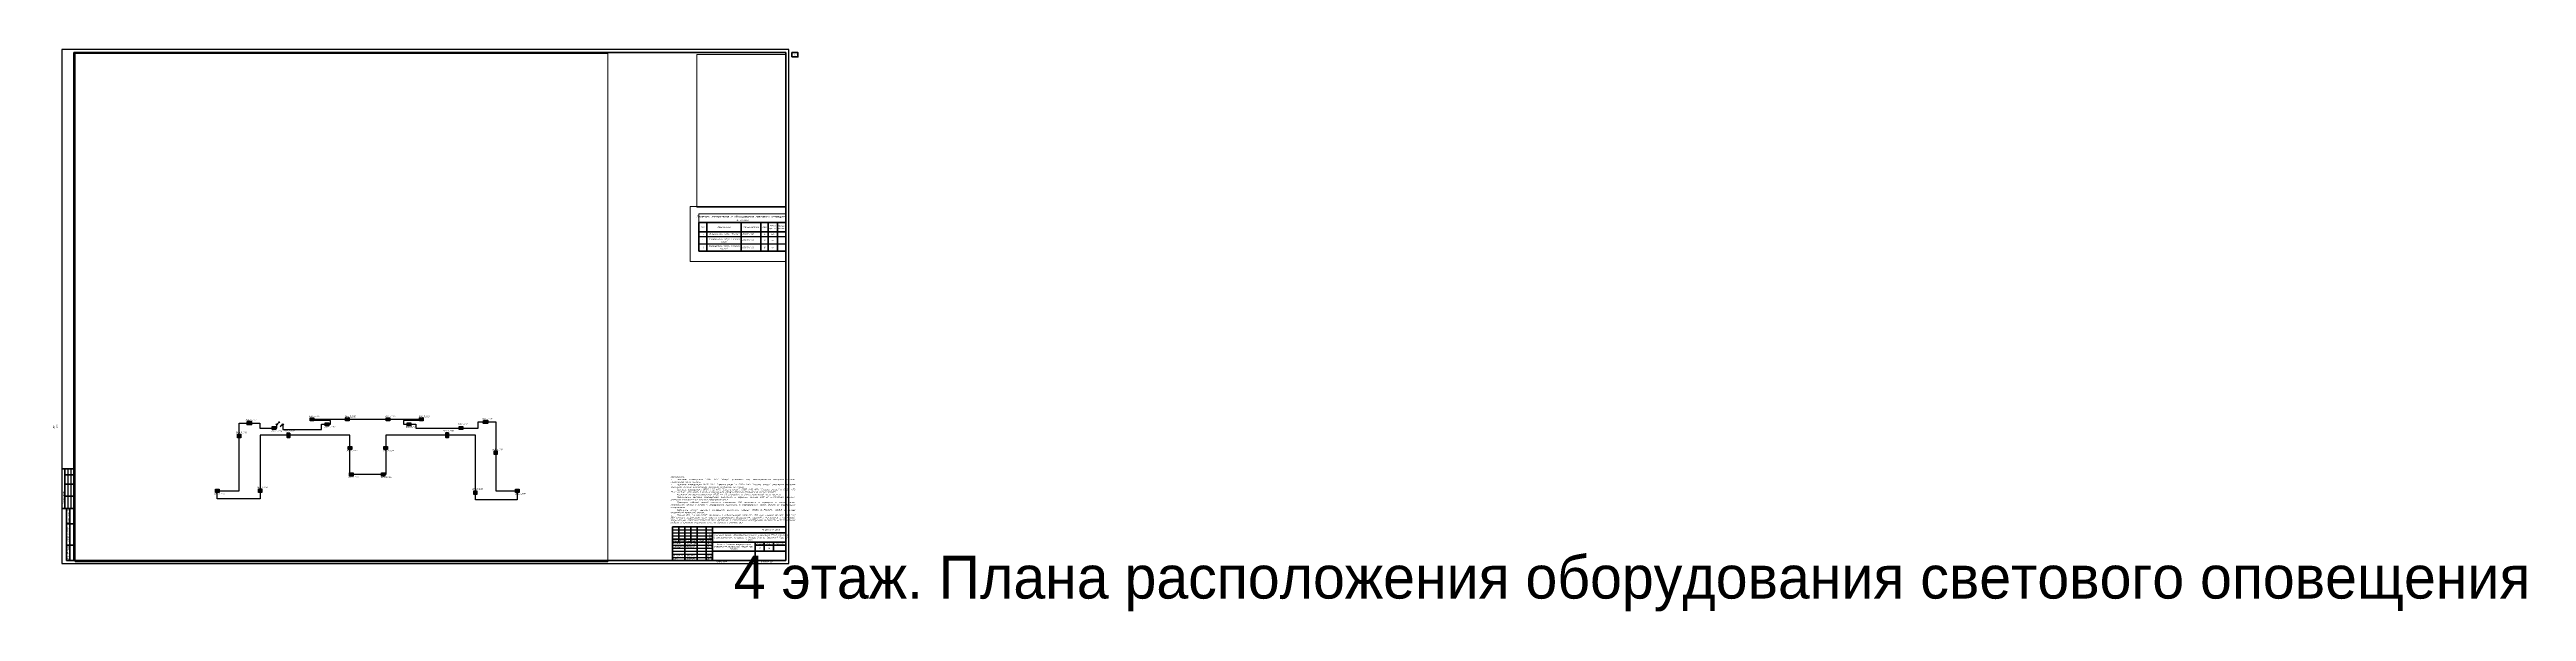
# Paper-space layout '18 Оборудование в запотолочном пространстве на 4 этаже' of a CAD drawing. Extents: x -20 to 4031, y -79 to 841.
# The model-space entities are those that its viewports show. They can reach past a viewport. Long polylines and large blocks are cut down to what shows.
import ezdxf
from ezdxf.enums import TextEntityAlignment as Align

# ---------------------------------------------------------------- set-up
doc = ezdxf.new("R2018")
doc.units = 0
doc.header["$LTSCALE"] = 100
doc.linetypes.add('ACAD_ISO02W100', pattern=[15, 12, -3])
doc.layers.get('Defpoints').update_dxf_attribs({"color": 42})
for name, color, linetype, lineweight in [('00-Штамп', 7, 'Continuous', 0), ('cc_ПС', 6, 'пс  -V-V-V-V-V-V-V-', 30), ('Радио', 5, 'Continuous', 30), ('Текст', 7, 'Continuous', 15)]:
    doc.layers.add(name, color=color, linetype=linetype, lineweight=lineweight)
doc.layers.add('_СОУЭ Оповещение_световое', color=1, linetype='Continuous')
doc.layers.add('ODG - Проводка', color=3, linetype='Continuous')
doc.styles.add('ISOCPEUR', font='isocpeui.ttf', dxfattribs={"height": 250})
doc.styles.add('OlympDesign', font='isocpeui.ttf', dxfattribs={"height": 250})
doc.styles.get("Standard").update_dxf_attribs({"font": 'arial.ttf'})
doc.linetypes.add('пс  -V-V-V-V-V-V-V-', pattern='A,20,-0.2,["V",Standard,S=3,R=0,X=1,Y=-1.5],-5', length=25.2)

# ---------------------------------------------------------------- blocks, each defined once
blk = doc.blocks.new('*U2289')
at = {"linetype": 'Continuous', "lineweight": 25}
for p, q in [((1189, 841), (0, 841)), ((0, 841), (0, 0)), ((1189, 0), (1189, 841)), ((10, 155), (10, 90)), ((15, 155), (15, 90)), ((999, 55), (1064, 55)), ((999, 50), (1064, 50)), ((999, 45), (1064, 45)), ((0, 0), (1189, 0)), ((999, 30), (1064, 30)), ((999, 25), (1064, 25)), ((999, 20), (1064, 20)), ((999, 15), (1064, 15)), ((999, 10), (1064, 10))]:
    blk.add_line(p, q, dxfattribs=at)
at = {"linetype": 'Continuous', "lineweight": 60}
for p, q in [((1184, 836), (20, 836)), ((20, 836), (20, 5)), ((1184, 5), (1184, 836)), ((20, 155), (0, 155)), ((5, 155), (5, 90)), ((20, 145), (5, 145)), ((20, 130), (5, 130)), ((20, 90), (0, 90)), ((20, 110), (5, 110)), ((8, 90), (8, 5)), ((13, 90), (13, 5)), ((8, 65), (20, 65)), ((999, 60), (1184, 60)), ((999, 5), (999, 60)), ((1009, 60), (1009, 35)), ((1019, 60), (1019, 5)), ((1029, 60), (1029, 35)), ((1039, 60), (1039, 5)), ((1054, 60), (1054, 5)), ((1064, 5), (1064, 60)), ((1064, 50), (1184, 50)), ((1184, 5), (1184, 60)), ((8, 30), (20, 30)), ((8, 5), (20, 5)), ((20, 5), (1184, 5)), ((999, 40), (1064, 40)), ((999, 35), (1184, 35)), ((1064, 20), (1184, 20)), ((1134, 35), (1134, 5)), ((1134, 30), (1184, 30)), ((1149, 35), (1149, 20)), ((1164, 35), (1164, 20))]:
    blk.add_line(p, q, dxfattribs=at)
at = {"linetype": 'Continuous', "lineweight": 40}
blk.add_line((1134, 5), (1134, 35), dxfattribs=at)
at = {"lineweight": 60}
blk.add_lwpolyline([(1194, 829), (1204, 829), (1204, 836), (1194, 836)], close=True, dxfattribs=at)
at = {"linetype": 'Continuous', "rotation": 90, "style": 'ISOCPEUR'}
for s, insert, char_height, width, attachment_point in [('20_Главный_специалист_ВК', (-12.5, 176), 2.5, 19, 4), ('01.26', (-12.5, 215), 2.5, 10, 5), ('21_Главный_специалист_ЭОМ', (-7.5, 176), 2.5, 19, 4), ('01.26', (-7.5, 215), 2.5, 10, 5), ('01.26', (-2.5, 215), 2.5, 10, 5), ('Согласовано', (-17.5, 172.5), 3, 35, 5), ('Гл. спец ВК', (-12.5, 156), 2.5, 19, 4), ('Гл. спец ЭОМ', (-7.5, 156), 2.5, 19, 4), ('17_ГАП', (-12.5, 111), 2.5, 19, 4), ('01.26', (-12.5, 150), 2.5, 10, 5), ('19_Главный_конструктор', (-7.5, 111), 2.5, 19, 4), ('01.26', (-7.5, 150), 2.5, 10, 5), ('18_Главный_специалист_ОВ', (-2.5, 111), 2.5, 19, 4), ('01.26', (-2.5, 150), 2.5, 10, 5), ('ГАП', (-12.5, 91), 2.5, 19, 4), ('Гл. констр. ', (-7.5, 91), 2.5, 19, 4), ('Гл. спец ОВ', (-2.5, 91), 2.5, 19, 4), ('Согласовано', (2.5, 107.5), 2.5, 35, 5), ('Взам. инв. №', (10.5, 77.5), 2.5, 25, 5), ('Подп. и дата', (10.5, 47.5), 2.5, 35, 5), ('Инв. № подл.', (10.5, 17.5), 2.5, 25, 5)]:
    blk.add_mtext(s, dxfattribs=dict(at, insert=insert, char_height=char_height, width=width, attachment_point=attachment_point))
at = {"linetype": 'Continuous', "char_height": 2.5, "style": 'ISOCPEUR'}
for s, insert, width, attachment_point in [('Капитальный ремонт общеобразовательного учреждения (ГБОУ «Школа № 429»), расположенного по адресу: г. Москва, 5-ая ул. Соколиной Горы д.14 1 этап', (1124, 42.5), 118.295, 5), ('16-25//Г-Р–СОУЭ', (1174, 55), 110, 6), ('Разраб.', (1000, 32.5), 19, 4), ('Проверил', (1000, 27.5), 19, 4), ('Н. контр.', (1000, 12.5), 19, 4), ('ГИП', (1000, 7.5), 19, 4), ('Силантьев', (1020, 32.5), 19, 4), ('Мурашов', (1020, 27.5), 19, 4), ('Губарева', (1020, 12.5), 19, 4), ('Мурашов', (1020, 7.5), 19, 4), ('06.26', (1055.3, 32.5), 10, 4), ('06.26', (1055.3, 27.5), 10, 4), ('06.26', (1055.3, 12.5), 10, 4), ('06.26', (1055.3, 7.4), 10, 4), ('Копировал', (1078.5, 2.5), 25, 5), ('Р', (1141.5, 25), 15, 5), ('Формат', (1149.5, 2.5), 16, 5)]:
    blk.add_mtext(s, dxfattribs=dict(at, insert=insert, width=width, attachment_point=attachment_point))
at = {"char_height": 2.5, "attachment_point": 5, "style": 'ISOCPEUR'}
for s, insert, width in [('Изм.', (1004, 37.5), 10), ('Кол.уч', (1014, 37.5), 10), ('Лист', (1024, 37.5), 10), ('№док', (1034, 37.5), 10), ('Подп.', (1046.5, 37.5), 15), ('Дата', (1059, 37.5), 10), ('Стадия', (1141.5, 32.5), 15), ('Лист', (1156.5, 32.5), 15), ('Листов', (1174, 32.5), 20)]:
    blk.add_mtext(s, dxfattribs=dict(at, insert=insert, width=width))
at = {"linetype": 'Continuous', "insert": (1099, 27.5), "char_height": 2.5, "width": 68.295, "attachment_point": 5, "line_spacing_factor": 0.8, "style": 'ISOCPEUR'}
blk.add_mtext('Часть 5. Система оповещения и управления эвакуацией людей при пожаре', dxfattribs=at)
at = {"style": 'ISOCPEUR'}
for tag, p in [('Сквозная_нумерация', (1199, 832.5)), ('Форма3_номер_листа', (1156.5, 25)), ('Форма3_количество_листов', (1174, 25))]:
    blk.add_attdef(tag, text='', height=2.5, dxfattribs=at).set_placement(p, align=Align.MIDDLE_CENTER)
blk.add_attdef('Форма3_дополнительный_шифр', text='', height=2.5, dxfattribs=at).set_placement((1174, 55), align=Align.MIDDLE_LEFT)
at = {"lineweight": 30, "flags": 104}
blk.add_attdef('Форма3_наименование_чертежа', text='', height=2.5, dxfattribs=at).set_placement((1099, 12.5), align=Align.MIDDLE_CENTER)
at = {"style": 'ISOCPEUR', "flags": 8}
blk.add_attdef('Формат', (1157.5, 1.5), '', height=2.5, dxfattribs=at)
blk.add_wipeout([(-20, 220), (-0.5, 220), (-0.5, 90), (-20, 90)])
blk = doc.blocks.new('*U148')
at = {"linetype": 'Continuous', "lineweight": 20, "true_color": 0xffffff}
h = blk.add_hatch(color=7, dxfattribs=at)
h.dxf.hatch_style = 1
h.paths.add_polyline_path([(200, -972), (200, 39), (-994, 39), (-994, -972)])
at = {"color": 1, "linetype": 'Continuous', "lineweight": 30}
blk.add_lwpolyline([(-992, 40), (202, 40), (202, -972), (-992, -972)], close=True, dxfattribs=at)
blk.add_lwpolyline([(124, -448, 0, 244, 0), (-364, -448, 0, 0, 0), (-890, -448, 0, 0, 0)], format="xyseb", dxfattribs=at)
at = {"style": 'OlympDesign'}
blk.add_attdef('НУМЕРАЦИЯ', (-1495, 611), '', height=500, dxfattribs=at)
at = {"color": 6, "lineweight": 20, "style": 'OlympDesign', "flags": 1}
for tag, p in [('ПОМЕЩЕНИЕ', (1645, -43)), ('ИД', (2550, -400))]:
    blk.add_attdef(tag, p, '', height=250, dxfattribs=at)
at = {"color": 2, "linetype": 'Continuous', "lineweight": 30, "style": 'OlympDesign', "width": 0.8, "flags": 1}
blk.add_attdef('ID', (2010, -411), '', height=250, dxfattribs=at)
blk = doc.blocks.new('*U149')
at = {"linetype": 'Continuous', "lineweight": 20, "true_color": 0xffffff}
h = blk.add_hatch(color=7, dxfattribs=at)
h.dxf.hatch_style = 1
h.paths.add_polyline_path([(-15, 709), (-15, -223), (1418, -210), (1418, 722)])
at = {"color": 1, "linetype": 'Continuous', "lineweight": 50}
blk.add_lwpolyline([(-15, 709), (1418, 722), (1418, -210), (-15, -223)], close=True, dxfattribs=at)
at = {"color": 1, "linetype": 'Continuous', "lineweight": 30, "insert": (100, 455), "char_height": 300, "attachment_point": 1, "style": 'OlympDesign'}
blk.add_mtext_dynamic_manual_height_columns('ВЫХОД', width=642.49, gutter_width=25, heights=[0], dxfattribs=at)
at = {"style": 'OlympDesign'}
blk.add_attdef('НУМЕРАЦИЯ', (-547, 1004), '', height=500, rotation=90, dxfattribs=at)
at = {"color": 6, "lineweight": 20, "style": 'OlympDesign', "flags": 1}
for tag, p in [('ПОМЕЩЕНИЕ', (1645, -43)), ('ИД', (2550, -400))]:
    blk.add_attdef(tag, p, '', height=250, dxfattribs=at)
blk = doc.blocks.new('*U150')
at = {"linetype": 'Continuous', "lineweight": 20, "true_color": 0xffffff}
h = blk.add_hatch(color=7, dxfattribs=at)
h.dxf.hatch_style = 1
h.paths.add_polyline_path([(200, -972), (200, 39), (-994, 39), (-994, -972)])
at = {"color": 1, "linetype": 'Continuous', "lineweight": 30}
blk.add_lwpolyline([(-992, 40), (202, 40), (202, -972), (-992, -972)], close=True, dxfattribs=at)
blk.add_lwpolyline([(124, -448, 0, 244, 0), (-364, -448, 0, 0, 0), (-890, -448, 0, 0, 0)], format="xyseb", dxfattribs=at)
at = {"style": 'OlympDesign'}
blk.add_attdef('НУМЕРАЦИЯ', (473, 611), '', height=500, dxfattribs=at)
at = {"color": 6, "lineweight": 20, "style": 'OlympDesign', "flags": 1}
for tag, p in [('ПОМЕЩЕНИЕ', (1645, -43)), ('ИД', (2550, -400))]:
    blk.add_attdef(tag, p, '', height=250, dxfattribs=at)
at = {"color": 2, "linetype": 'Continuous', "lineweight": 30, "style": 'OlympDesign', "width": 0.8, "flags": 1}
blk.add_attdef('ID', (2010, -411), '', height=250, dxfattribs=at)
blk = doc.blocks.new('*U151')
at = {"linetype": 'Continuous', "lineweight": 20, "true_color": 0xffffff}
h = blk.add_hatch(color=7, dxfattribs=at)
h.dxf.hatch_style = 1
h.paths.add_polyline_path([(196, -973), (201, 39), (-994, 43), (-998, -968)])
at = {"color": 1, "linetype": 'Continuous', "lineweight": 30}
blk.add_lwpolyline([(-994, 43), (201, 39), (196, -973), (-998, -968)], close=True, dxfattribs=at)
blk.add_lwpolyline([(-889, -440, 0, 244, 0), (-401, -442, 0, 0, 0), (125, -444, 0, 0, 0)], format="xyseb", dxfattribs=at)
at = {"color": 6, "lineweight": 20, "style": 'OlympDesign', "flags": 1}
for tag, p in [('ПОМЕЩЕНИЕ', (1643, -44)), ('ИД', (2549, -401))]:
    blk.add_attdef(tag, p, '', height=250, dxfattribs=at)
at = {"style": 'OlympDesign'}
blk.add_attdef('НУМЕРАЦИЯ', (-1228, -1671), '', height=500, dxfattribs=at)
at = {"color": 2, "linetype": 'Continuous', "lineweight": 30, "style": 'OlympDesign', "width": 0.8, "flags": 1}
blk.add_attdef('ID', (2008, -419), '', height=250, rotation=359.768573, dxfattribs=at)
blk = doc.blocks.new('*U152')
at = {"linetype": 'Continuous', "lineweight": 20, "true_color": 0xffffff}
h = blk.add_hatch(color=7, dxfattribs=at)
h.dxf.hatch_style = 1
h.paths.add_polyline_path([(-15, 709), (-15, -223), (1418, -210), (1418, 722)])
at = {"color": 1, "linetype": 'Continuous', "lineweight": 50}
blk.add_lwpolyline([(-15, 709), (1418, 722), (1418, -210), (-15, -223)], close=True, dxfattribs=at)
at = {"color": 1, "linetype": 'Continuous', "lineweight": 30, "insert": (100, 455), "char_height": 300, "attachment_point": 1, "style": 'OlympDesign'}
blk.add_mtext_dynamic_manual_height_columns('ВЫХОД', width=642.49, gutter_width=25, heights=[0], dxfattribs=at)
at = {"style": 'OlympDesign'}
blk.add_attdef('НУМЕРАЦИЯ', (-527, -1142), '', height=500, rotation=90, dxfattribs=at)
at = {"color": 6, "lineweight": 20, "style": 'OlympDesign', "flags": 1}
for tag, p in [('ПОМЕЩЕНИЕ', (1645, -43)), ('ИД', (2550, -400))]:
    blk.add_attdef(tag, p, '', height=250, dxfattribs=at)
blk = doc.blocks.new('*U153')
at = {"linetype": 'Continuous', "lineweight": 20, "true_color": 0xffffff}
h = blk.add_hatch(color=7, dxfattribs=at)
h.dxf.hatch_style = 1
h.paths.add_polyline_path([(200, -972), (200, 39), (-994, 39), (-994, -972)])
at = {"color": 1, "linetype": 'Continuous', "lineweight": 30}
blk.add_lwpolyline([(-992, 40), (202, 40), (202, -972), (-992, -972)], close=True, dxfattribs=at)
blk.add_lwpolyline([(124, -448, 0, 244, 0), (-364, -448, 0, 0, 0), (-890, -448, 0, 0, 0)], format="xyseb", dxfattribs=at)
at = {"color": 6, "lineweight": 20, "style": 'OlympDesign', "flags": 1}
for tag, p in [('ПОМЕЩЕНИЕ', (1645, -43)), ('ИД', (2550, -400))]:
    blk.add_attdef(tag, p, '', height=250, dxfattribs=at)
at = {"style": 'OlympDesign'}
blk.add_attdef('НУМЕРАЦИЯ', (-1408, -1738), '', height=500, dxfattribs=at)
at = {"color": 2, "linetype": 'Continuous', "lineweight": 30, "style": 'OlympDesign', "width": 0.8, "flags": 1}
blk.add_attdef('ID', (2010, -411), '', height=250, dxfattribs=at)
blk = doc.blocks.new('*U154')
at = {"linetype": 'Continuous', "lineweight": 20, "true_color": 0xffffff}
h = blk.add_hatch(color=7, dxfattribs=at)
h.dxf.hatch_style = 1
h.paths.add_polyline_path([(196, -973), (201, 39), (-994, 43), (-998, -968)])
at = {"color": 1, "linetype": 'Continuous', "lineweight": 30}
blk.add_lwpolyline([(-994, 43), (201, 39), (196, -973), (-998, -968)], close=True, dxfattribs=at)
blk.add_lwpolyline([(-889, -440, 0, 244, 0), (-401, -442, 0, 0, 0), (125, -444, 0, 0, 0)], format="xyseb", dxfattribs=at)
at = {"style": 'OlympDesign'}
blk.add_attdef('НУМЕРАЦИЯ', (-1228, 227), '', height=500, dxfattribs=at)
at = {"color": 6, "lineweight": 20, "style": 'OlympDesign', "flags": 1}
for tag, p in [('ПОМЕЩЕНИЕ', (1643, -44)), ('ИД', (2549, -401))]:
    blk.add_attdef(tag, p, '', height=250, dxfattribs=at)
at = {"color": 2, "linetype": 'Continuous', "lineweight": 30, "style": 'OlympDesign', "width": 0.8, "flags": 1}
blk.add_attdef('ID', (2008, -419), '', height=250, rotation=359.768573, dxfattribs=at)
blk = doc.blocks.new('*U155')
at = {"linetype": 'Continuous', "lineweight": 20, "true_color": 0xffffff}
h = blk.add_hatch(color=7, dxfattribs=at)
h.dxf.hatch_style = 1
h.paths.add_polyline_path([(200, -972), (200, 39), (-994, 39), (-994, -972)])
at = {"color": 1, "linetype": 'Continuous', "lineweight": 30}
blk.add_lwpolyline([(-992, 40), (202, 40), (202, -972), (-992, -972)], close=True, dxfattribs=at)
blk.add_lwpolyline([(124, -448, 0, 244, 0), (-364, -448, 0, 0, 0), (-890, -448, 0, 0, 0)], format="xyseb", dxfattribs=at)
at = {"style": 'OlympDesign'}
blk.add_attdef('НУМЕРАЦИЯ', (-1495, 272), '', height=500, dxfattribs=at)
at = {"color": 6, "lineweight": 20, "style": 'OlympDesign', "flags": 1}
for tag, p in [('ПОМЕЩЕНИЕ', (1645, -43)), ('ИД', (2550, -400))]:
    blk.add_attdef(tag, p, '', height=250, dxfattribs=at)
at = {"color": 2, "linetype": 'Continuous', "lineweight": 30, "style": 'OlympDesign', "width": 0.8, "flags": 1}
blk.add_attdef('ID', (2010, -411), '', height=250, dxfattribs=at)
blk = doc.blocks.new('*U156')
at = {"linetype": 'Continuous', "lineweight": 20, "true_color": 0xffffff}
h = blk.add_hatch(color=7, dxfattribs=at)
h.dxf.hatch_style = 1
h.paths.add_polyline_path([(196, -973), (201, 39), (-994, 43), (-998, -968)])
at = {"color": 1, "linetype": 'Continuous', "lineweight": 30}
blk.add_lwpolyline([(-994, 43), (201, 39), (196, -973), (-998, -968)], close=True, dxfattribs=at)
blk.add_lwpolyline([(-889, -440, 0, 244, 0), (-401, -442, 0, 0, 0), (125, -444, 0, 0, 0)], format="xyseb", dxfattribs=at)
at = {"color": 6, "lineweight": 20, "style": 'OlympDesign', "flags": 1}
for tag, p in [('ПОМЕЩЕНИЕ', (1643, -44)), ('ИД', (2549, -401))]:
    blk.add_attdef(tag, p, '', height=250, dxfattribs=at)
at = {"style": 'OlympDesign'}
blk.add_attdef('НУМЕРАЦИЯ', (-1228, -1595), '', height=500, dxfattribs=at)
at = {"color": 2, "linetype": 'Continuous', "lineweight": 30, "style": 'OlympDesign', "width": 0.8, "flags": 1}
blk.add_attdef('ID', (2008, -419), '', height=250, rotation=359.768573, dxfattribs=at)
blk = doc.blocks.new('*U157')
at = {"linetype": 'Continuous', "lineweight": 20, "true_color": 0xffffff}
h = blk.add_hatch(color=7, dxfattribs=at)
h.dxf.hatch_style = 1
h.paths.add_polyline_path([(200, -972), (200, 39), (-994, 39), (-994, -972)])
at = {"color": 1, "linetype": 'Continuous', "lineweight": 30}
blk.add_lwpolyline([(-992, 40), (202, 40), (202, -972), (-992, -972)], close=True, dxfattribs=at)
blk.add_lwpolyline([(124, -448, 0, 244, 0), (-364, -448, 0, 0, 0), (-890, -448, 0, 0, 0)], format="xyseb", dxfattribs=at)
at = {"color": 6, "lineweight": 20, "style": 'OlympDesign', "flags": 1}
for tag, p in [('ПОМЕЩЕНИЕ', (1645, -43)), ('ИД', (2550, -400))]:
    blk.add_attdef(tag, p, '', height=250, dxfattribs=at)
at = {"style": 'OlympDesign'}
blk.add_attdef('НУМЕРАЦИЯ', (-1495, -1557), '', height=500, dxfattribs=at)
at = {"color": 2, "linetype": 'Continuous', "lineweight": 30, "style": 'OlympDesign', "width": 0.8, "flags": 1}
blk.add_attdef('ID', (2010, -411), '', height=250, dxfattribs=at)
blk = doc.blocks.new('*U120')
at = {"layer": 'ODG - Проводка'}
h = blk.add_hatch(color=0, dxfattribs=at)
edge = h.paths.add_edge_path()
edge.add_arc((0, 0), 50, 0, 360)
at = {"layer": 'ODG - Проводка', "color": 0}
for points in [[(0, 0), (212, 212)], [(35, 35), (85, 122)], [(35, 35), (122, 85)]]:
    blk.add_lwpolyline(points, dxfattribs=at)
blk.add_circle((0, 0), 50, dxfattribs=at)
blk = doc.blocks.new('*U181')
at = {"linetype": 'Continuous', "lineweight": 20, "true_color": 0xffffff}
h = blk.add_hatch(color=7, dxfattribs=at)
h.dxf.hatch_style = 1
h.paths.add_polyline_path([(200, -972), (200, 39), (-994, 39), (-994, -972)])
at = {"color": 1, "linetype": 'Continuous', "lineweight": 30}
blk.add_lwpolyline([(-992, 40), (202, 40), (202, -972), (-992, -972)], close=True, dxfattribs=at)
blk.add_lwpolyline([(124, -448, 0, 244, 0), (-364, -448, 0, 0, 0), (-890, -448, 0, 0, 0)], format="xyseb", dxfattribs=at)
at = {"color": 6, "lineweight": 20, "style": 'OlympDesign', "flags": 1}
for tag, p in [('ПОМЕЩЕНИЕ', (1645, -43)), ('ИД', (2550, -400))]:
    blk.add_attdef(tag, p, '', height=250, dxfattribs=at)
at = {"style": 'OlympDesign'}
blk.add_attdef('НУМЕРАЦИЯ', (-1495, -1640), '', height=500, dxfattribs=at)
at = {"color": 2, "linetype": 'Continuous', "lineweight": 30, "style": 'OlympDesign', "width": 0.8, "flags": 1}
blk.add_attdef('ID', (2010, -411), '', height=250, dxfattribs=at)
blk = doc.blocks.new('*U180')
at = {"linetype": 'Continuous', "lineweight": 20, "true_color": 0xffffff}
h = blk.add_hatch(color=7, dxfattribs=at)
h.dxf.hatch_style = 1
h.paths.add_polyline_path([(196, -973), (201, 39), (-994, 43), (-998, -968)])
at = {"color": 1, "linetype": 'Continuous', "lineweight": 30}
blk.add_lwpolyline([(-994, 43), (201, 39), (196, -973), (-998, -968)], close=True, dxfattribs=at)
blk.add_lwpolyline([(-889, -440, 0, 244, 0), (-401, -442, 0, 0, 0), (125, -444, 0, 0, 0)], format="xyseb", dxfattribs=at)
at = {"color": 6, "lineweight": 20, "style": 'OlympDesign', "flags": 1}
for tag, p in [('ПОМЕЩЕНИЕ', (1643, -44)), ('ИД', (2549, -401))]:
    blk.add_attdef(tag, p, '', height=250, dxfattribs=at)
at = {"style": 'OlympDesign'}
blk.add_attdef('НУМЕРАЦИЯ', (-1228, -1559), '', height=500, dxfattribs=at)
at = {"color": 2, "linetype": 'Continuous', "lineweight": 30, "style": 'OlympDesign', "width": 0.8, "flags": 1}
blk.add_attdef('ID', (2008, -419), '', height=250, rotation=359.768573, dxfattribs=at)
blk = doc.blocks.new('*U183')
at = {"linetype": 'Continuous', "lineweight": 20, "true_color": 0xffffff}
h = blk.add_hatch(color=7, dxfattribs=at)
h.dxf.hatch_style = 1
h.paths.add_polyline_path([(196, -973), (201, 39), (-994, 43), (-998, -968)])
at = {"color": 1, "linetype": 'Continuous', "lineweight": 30}
blk.add_lwpolyline([(-994, 43), (201, 39), (196, -973), (-998, -968)], close=True, dxfattribs=at)
blk.add_lwpolyline([(-889, -440, 0, 244, 0), (-401, -442, 0, 0, 0), (125, -444, 0, 0, 0)], format="xyseb", dxfattribs=at)
at = {"color": 6, "lineweight": 20, "style": 'OlympDesign', "flags": 1}
for tag, p in [('ПОМЕЩЕНИЕ', (1643, -44)), ('ИД', (2549, -401))]:
    blk.add_attdef(tag, p, '', height=250, dxfattribs=at)
at = {"style": 'OlympDesign'}
blk.add_attdef('НУМЕРАЦИЯ', (-1228, -1580), '', height=500, dxfattribs=at)
at = {"color": 2, "linetype": 'Continuous', "lineweight": 30, "style": 'OlympDesign', "width": 0.8, "flags": 1}
blk.add_attdef('ID', (2008, -419), '', height=250, rotation=359.768573, dxfattribs=at)
blk = doc.blocks.new('*U182')
at = {"linetype": 'Continuous', "lineweight": 20, "true_color": 0xffffff}
h = blk.add_hatch(color=7, dxfattribs=at)
h.dxf.hatch_style = 1
h.paths.add_polyline_path([(200, -972), (200, 39), (-994, 39), (-994, -972)])
at = {"color": 1, "linetype": 'Continuous', "lineweight": 30}
blk.add_lwpolyline([(-992, 40), (202, 40), (202, -972), (-992, -972)], close=True, dxfattribs=at)
blk.add_lwpolyline([(124, -448, 0, 244, 0), (-364, -448, 0, 0, 0), (-890, -448, 0, 0, 0)], format="xyseb", dxfattribs=at)
at = {"color": 6, "lineweight": 20, "style": 'OlympDesign', "flags": 1}
for tag, p in [('ПОМЕЩЕНИЕ', (1645, -43)), ('ИД', (2550, -400))]:
    blk.add_attdef(tag, p, '', height=250, dxfattribs=at)
at = {"style": 'OlympDesign'}
blk.add_attdef('НУМЕРАЦИЯ', (-1495, -1597), '', height=500, dxfattribs=at)
at = {"color": 2, "linetype": 'Continuous', "lineweight": 30, "style": 'OlympDesign', "width": 0.8, "flags": 1}
blk.add_attdef('ID', (2010, -411), '', height=250, dxfattribs=at)
blk = doc.blocks.new('*U118')
at = {"layer": 'ODG - Проводка'}
h = blk.add_hatch(color=0, dxfattribs=at)
edge = h.paths.add_edge_path()
edge.add_arc((0, 0), 50, 0, 360)
at = {"layer": 'ODG - Проводка', "color": 0}
for points in [[(-212, -212), (0, 0)], [(-212, -212), (-162, -126)], [(-212, -212), (-126, -162)]]:
    blk.add_lwpolyline(points, dxfattribs=at)
blk.add_circle((0, 0), 50, dxfattribs=at)
blk = doc.blocks.new('*T2358')
at = {"color": 0, "lineweight": 50, "transparency": 16777216}
for p, q in [((0, -1410), (14195, -1410)), ((0, -1410), (0, -6110)), ((0, -2910), (14195, -2910)), ((1300, -1410), (1300, -6110)), ((6919, -1410), (6919, -6110)), ((10139, -1410), (10139, -6110)), ((11339, -1410), (11339, -6110)), ((12839, -1410), (12839, -6110)), ((14195, -1410), (14195, -6110)), ((0, -6110), (14195, -6110))]:
    blk.add_line(p, q, dxfattribs=at)
at = {"color": 0, "lineweight": -2, "transparency": 16777216}
for p, q in [((0, -3710), (12839, -3710)), ((0, -4910), (12839, -4910))]:
    blk.add_line(p, q, dxfattribs=at)
at = {"color": 0, "transparency": 16777216}
for p, q in [((12839, -3710), (14195, -3710)), ((12839, -4910), (14195, -4910))]:
    blk.add_line(p, q, dxfattribs=at)
at = {"layer": 'Defpoints', "color": 8, "linetype": 'ByBlock', "lineweight": 0, "transparency": 16777216}
for p, q in [((0, 0), (14195, 0)), ((0, 0), (0, -1410)), ((14195, 0), (14195, -1410))]:
    blk.add_line(p, q, dxfattribs=at)
at = {"color": 0, "transparency": 16777216, "style": 'OlympDesign'}
for s, insert, char_height, width, attachment_point in [('Перечень материалов и оборудования светового оповещения 4 этажа', (7097, -705), 350, 13794.54, 5), ('Поз.', (650, -2160), 250, 900, 5), ('1', (650, -3310), 250, 900, 5), ('Оповещатель табло "Стрелка влево"', (4110, -4310), 250, 5219.44, 5), ('Оповещатель табло "Выход"', (4110, -3310), 250, 5219.44, 5), ('Обозначение', (4110, -2160), 250, 5219.44, 5), ('ОПОП 1-R3', (7119, -3310), 250, 2819.56, 4), ('Наименование', (8529, -2160), 250, 2819.56, 5), ('Кол.', (10739, -2160), 250, 800, 5), ('4', (10739, -3310), 250, 800, 5), ('Масса ед., кг', (12089, -2160), 250, 1100, 5), ('шт.', (12089, -3310), 250, 1100, 5), ('Приме- чание', (13517, -2160), 250, 955.55, 5), ('3', (650, -5510), 250, 900, 5), ('2', (650, -4310), 250, 900, 5), ('Оповещатель табло "Стрелка вправо"', (4110, -5510), 250, 5219.44, 5), ('ОПОП 1-R3', (7119, -4310), 250, 2819.56, 4), ('ОПОП 1-R3', (7119, -5510), 250, 2819.56, 4), ('10', (10739, -5510), 250, 800, 5), ('8', (10739, -4310), 250, 800, 5), ('шт.', (12089, -4310), 250, 1100, 5), ('шт.', (12089, -5510), 250, 1100, 5)]:
    blk.add_mtext(s, dxfattribs=dict(at, insert=insert, char_height=char_height, width=width, attachment_point=attachment_point))

msp = doc.modelspace()

# ---------------------------------------------------------------- linework, layer by layer
at = {"layer": 'cc_ПС', "color": 1, "linetype": 'ACAD_ISO02W100', "lineweight": 30, "ltscale": 30}
msp.add_lwpolyline([(720673.045288, -255512.382671), (720673.045288, -256372.245034), (727016.249036, -256372.245034), (727016.249036, -255491.778759), (728478.147437, -255491.778759), (728478.147437, -254876.668135), (725436.17253, -254876.668135), (725436.17253, -254690.02734), (743303.581328, -254690.02734), (743303.581328, -254860.981945), (740426.874208, -254860.981945), (740426.874208, -255496.694374), (742432.089516, -255496.694374), (742432.089516, -256126.964957), (752630.456362, -256126.964957), (752630.456362, -255089.350291), (755520.15479, -255089.350291), (755520.15479, -266394.54799), (759019.845588, -266394.54799), (759019.845588, -267868.2597), (752169.764913, -267868.2597), (752169.764913, -257281.102297), (737508.010001, -257281.102297), (737508.010001, -263726.959586), (731630.572135, -263726.959586), (731630.572135, -257289.691858), (716964.011887, -257289.691858), (716964.011887, -267703.602198), (709939.3884, -267703.602198), (709939.3884, -266395.755825), (713520.70341, -266395.755825), (713520.70341, -255306.05509), (716927.764863, -255306.05509), (716927.764863, -256128.168667), (719681.703697, -256128.168667), (719681.703697, -255512.382671)], dxfattribs=at)

# ---------------------------------------------------------------- block references
msp.add_blockref('*T2358', (700251.8884, -292911.740376))
at = {"layer": '_СОУЭ Оповещение_световое', "color": 4}
ref = msp.add_blockref('*U149', (714842.818702, -255427.577507), dxfattribs=dict(at, xscale=0.4999999999999998, yscale=0.4999999999999998, zscale=0.4999999999999998, rotation=359.4723474880294))
ref.add_attrib('НУМЕРАЦИЯ', 'BIAL5.2.77', (714574.110678, -254923.163395), dxfattribs={"layer": '00-Штамп', "color": 7, "height": 250, "style": 'OlympDesign'})
ref = msp.add_blockref('*U155', (725633.540299, -254467.068246), dxfattribs=dict(at, xscale=0.5, yscale=0.5, zscale=0.5))
ref.add_attrib('НУМЕРАЦИЯ', 'BIAL5.2.96', (724886.00839, -254331.157553), dxfattribs={"layer": '00-Штамп', "color": 7, "height": 250, "style": 'OlympDesign'})
ref = msp.add_blockref('*U154', (731420.662903, -254467.60714), dxfattribs=dict(at, xscale=0.5, yscale=0.5, zscale=0.5))
ref.add_attrib('НУМЕРАЦИЯ', 'BIAL5.2.95', (730806.493292, -254354.216451), dxfattribs={"layer": '00-Штамп', "color": 7, "height": 250, "style": 'OlympDesign'})
ref = msp.add_blockref('*U155', (738072.75617, -254467.068246), dxfattribs=dict(at, xscale=0.5, yscale=0.5, zscale=0.5))
ref.add_attrib('НУМЕРАЦИЯ', 'BIAL5.2.94', (737325.22426, -254331.157553), dxfattribs={"layer": '00-Штамп', "color": 7, "height": 250, "style": 'OlympDesign'})
ref = msp.add_blockref('*U154', (743501.813019, -254467.60714), dxfattribs=dict(at, xscale=0.5, yscale=0.5, zscale=0.5))
ref.add_attrib('НУМЕРАЦИЯ', 'BIAL5.2.93', (742887.643408, -254354.216451), dxfattribs={"layer": '00-Штамп', "color": 7, "height": 250, "style": 'OlympDesign'})
ref = msp.add_blockref('*U149', (753467.8339, -255210.872708), dxfattribs=dict(at, xscale=0.4999999999999999, yscale=0.4999999999999999, zscale=0.4999999999999999, rotation=359.4723474880294))
ref.add_attrib('НУМЕРАЦИЯ', 'BIAL5.2.90', (753199.125876, -254706.458597), dxfattribs={"layer": '00-Штамп', "color": 7, "height": 250, "style": 'OlympDesign'})
ref = msp.add_blockref('*U150', (713296.830309, -257217.933894), dxfattribs=dict(at, xscale=0.5, yscale=0.5, zscale=0.5, rotation=90))
ref.add_attrib('НУМЕРАЦИЯ', 'BIAL5.2.78', (712991.506655, -256981.524669), dxfattribs={"layer": '00-Штамп', "color": 7, "height": 250, "style": 'OlympDesign'})
ref = msp.add_blockref('*U151', (719421.745018, -255894.565121), dxfattribs=dict(at, xscale=0.5, yscale=0.5, zscale=0.5))
ref.add_attrib('НУМЕРАЦИЯ', 'BIAL5.2.76', (718807.575407, -256730.137831), dxfattribs={"layer": '00-Штамп', "color": 7, "height": 250, "style": 'OlympDesign'})
ref = msp.add_blockref('*U152', (721483.536332, -256935.622159), dxfattribs=dict(at, xscale=0.4999999999999996, yscale=0.4999999999999996, zscale=0.4999999999999996, rotation=269.4723474880294))
ref.add_attrib('НУМЕРАЦИЯ', 'BIAL5.2.81', (720915.11553, -256666.914135), dxfattribs={"layer": '00-Штамп', "color": 7, "height": 250, "style": 'OlympDesign'})
ref = msp.add_blockref('*U156', (728089.466511, -255273.356041), dxfattribs=dict(at, xscale=0.5, yscale=0.5, zscale=0.5))
ref.add_attrib('НУМЕРАЦИЯ', 'BIAL5.2.97', (727475.296901, -256070.642131), dxfattribs={"layer": '00-Штамп', "color": 7, "height": 250, "style": 'OlympDesign'})
ref = msp.add_blockref('*U182', (731827.939904, -259142.821272), dxfattribs=dict(at, xscale=0.5, yscale=0.5, zscale=0.5))
ref.add_attrib('НУМЕРАЦИЯ', 'BIAL5.2.82', (731080.407994, -259941.503898), dxfattribs={"layer": '00-Штамп', "color": 7, "height": 250, "style": 'OlympDesign'})
ref = msp.add_blockref('*U183', (737704.536766, -259143.349154), dxfattribs=dict(at, xscale=0.5, yscale=0.5, zscale=0.5))
ref.add_attrib('НУМЕРАЦИЯ', 'BIAL5.2.85', (737090.367155, -259933.257895), dxfattribs={"layer": '00-Штамп', "color": 7, "height": 250, "style": 'OlympDesign'})
ref = msp.add_blockref('*U157', (741508.050602, -255272.821272), dxfattribs=dict(at, xscale=0.5, yscale=0.5, zscale=0.5))
ref.add_attrib('НУМЕРАЦИЯ', 'BIAL5.2.92', (740760.518693, -256051.188714), dxfattribs={"layer": '00-Штамп', "color": 7, "height": 250, "style": 'OlympDesign'})
ref = msp.add_blockref('*U152', (747432.195635, -256931.327379), dxfattribs=dict(at, xscale=0.4999999999999997, yscale=0.4999999999999997, zscale=0.4999999999999997, rotation=269.4723474880294))
ref.add_attrib('НУМЕРАЦИЯ', 'BIAL5.2.86', (746863.774833, -256662.619355), dxfattribs={"layer": '00-Штамп', "color": 7, "height": 250, "style": 'OlympDesign'})
ref = msp.add_blockref('*U148', (749999.25617, -255894.030353), dxfattribs=dict(at, xscale=0.5, yscale=0.5, zscale=0.5))
ref.add_attrib('НУМЕРАЦИЯ', 'BIAL5.2.91', (749251.72426, -255588.706699), dxfattribs={"layer": '00-Штамп', "color": 7, "height": 250, "style": 'OlympDesign'})
ref = msp.add_blockref('*U151', (755706.411723, -260352.419792), dxfattribs=dict(at, xscale=0.5, yscale=0.5, zscale=0.5, rotation=270))
ref.add_attrib('НУМЕРАЦИЯ', 'BIAL5.2.89', (754870.839014, -259738.250181), dxfattribs={"layer": '00-Штамп', "color": 7, "height": 250, "style": 'OlympDesign'})
ref = msp.add_blockref('*U153', (710136.75617, -266162.82122), dxfattribs=dict(at, xscale=0.5, yscale=0.5, zscale=0.5))
ref.add_attrib('НУМЕРАЦИЯ', 'BIAL5.2.79', (709432.909469, -267031.900078), dxfattribs={"layer": '00-Штамп', "color": 7, "height": 250, "style": 'OlympDesign'})
ref = msp.add_blockref('*U150', (716731.077283, -266190.037691), dxfattribs=dict(at, xscale=0.5, yscale=0.5, zscale=0.5, rotation=90))
ref.add_attrib('НУМЕРАЦИЯ', 'BIAL5.2.80', (716425.753629, -265953.628465), dxfattribs={"layer": '00-Штамп', "color": 7, "height": 250, "style": 'OlympDesign'})
ref = msp.add_blockref('*U181', (732091.002331, -263492.821272), dxfattribs=dict(at, xscale=0.5, yscale=0.5, zscale=0.5))
ref.add_attrib('НУМЕРАЦИЯ', 'BIAL5.2.83', (731343.470421, -264312.978397), dxfattribs={"layer": '00-Штамп', "color": 7, "height": 250, "style": 'OlympDesign'})
ref = msp.add_blockref('*U180', (737277.695462, -263493.356041), dxfattribs=dict(at, xscale=0.5, yscale=0.5, zscale=0.5))
ref.add_attrib('НУМЕРАЦИЯ', 'BIAL5.2.84', (736663.525852, -264272.856245), dxfattribs={"layer": '00-Штамп', "color": 7, "height": 250, "style": 'OlympDesign'})
ref = msp.add_blockref('*U150', (751936.830309, -266473.208361), dxfattribs=dict(at, xscale=0.5, yscale=0.5, zscale=0.5, rotation=90))
ref.add_attrib('НУМЕРАЦИЯ', 'BIAL5.2.87', (751631.506655, -266236.799136), dxfattribs={"layer": '00-Штамп', "color": 7, "height": 250, "style": 'OlympDesign'})
ref = msp.add_blockref('*U151', (759220.12009, -266163.355989), dxfattribs=dict(at, xscale=0.5, yscale=0.5, zscale=0.5))
ref.add_attrib('НУМЕРАЦИЯ', 'BIAL5.2.88', (758605.95048, -266998.928698), dxfattribs={"layer": '00-Штамп', "color": 7, "height": 250, "style": 'OlympDesign'})
at = {"layer": 'Радио', "xscale": 2, "yscale": 2, "zscale": 2, "rotation": 178.7329526101915}
for name, p in [('*U118', (719681.703697, -255512.382671)), ('*U120', (720673.045288, -255512.382671))]:
    msp.add_blockref(name, p, dxfattribs=at)

psp = doc.layouts.new('18 Оборудование в запотолочном пространстве на 4 этаже')

# ---------------------------------------------------------------- block references
ref = psp.add_blockref('*U2289', (0, 0))
ref.add_attrib('Формат', 'А0', (1157.5, 1.5), dxfattribs={"height": 2.5, "style": 'ISOCPEUR'})
ref.add_attrib('Форма3_номер_листа', '14', dxfattribs={"height": 2.5, "style": 'ISOCPEUR'}).set_placement((1156.5, 25), align=Align.MIDDLE_CENTER)
lines = psp.add_mtext('4 этаж. Плана расположения оборудования светового оповещения', dxfattribs={"insert": (1099, 12.5), "char_height": 70, "attachment_point": 1})
ref.add_attrib('Форма3_наименование_чертежа', '', (1099, 12.5), dxfattribs={"flags": 104}).embed_mtext(lines)
ref.add_attrib('Сквозная_нумерация', '23', dxfattribs={"height": 2.5, "style": 'ISOCPEUR'}).set_placement((1199, 832.5), align=Align.MIDDLE_CENTER)

# ---------------------------------------------------------------- next in the draw order: texts
at = {"layer": 'Текст', "insert": (995.7, 143.1), "char_height": 2.5, "attachment_point": 1, "style": 'OlympDesign'}
psp.add_mtext_dynamic_manual_height_columns('\\pxqj;Примечания:\\P-^IСветовые оповещатели ОПОП 1-R3 "Выход" установить над эвакуационными выходами согласно графической части проекта.\\P-^IСветовые оповещатели ОПОП 1-R3 "Стрелка влево" и ОПОП 1-R3 "Стрелка вправо" установить на путях эвакуации согласно направлению движения, указанному на планах.\\P-^IСветовые оповещатели ОПОП 1-R3 МГН "Стрелка влево", ОПОП 1-R3 МГН "Стрелка вправо" и ОПОП 1-R3 МГН "ПОЖАР" установить в зонах и помещениях, предусмотренных графической частью проекта.\\P-^IАдресные световые оповещатели ОПОП 124-R3 установить согласно графической части проекта.\\P-^IПодключение световых оповещателей выполнить к адресным линиям LSO от контроллера адресных устройств R3-Рубеж-КАУ2 согласно структурной схеме.\\P-^IПрокладку кабелей линий светового оповещения LSO выполнить в коридорах в лотках систем безопасности, опуски с лотков к оборудованию выполнить в гофрированных трубах скрыто за отделочными материалами.\\P-^IКабельные линии светового оповещения выполнить кабелем КПCЭнг(А)-FRLSLTx 1х2х0,5 в составе огнестойкой кабельной линии.\\P-^IМонтаж ОКЛ "СегментЛАЙН" выполнять в гофрированной трубе D20 ПВХ или гладкой жесткой трубе D20 ПВХ согласно графической части проекта, спецификации оборудования, изделий и материалов и технической документации завода-изготовителя ОКЛ. Крепление к строительным конструкциям выполнить металлическими скобами и крепежом, входящими в состав принятого решения ОКЛ.', width=182.756, gutter_width=0.01, heights=[0], dxfattribs=at)

# ---------------------------------------------------------------- next in the draw order: viewports
at = {"layer": 'Defpoints', "color": 2}
psp.add_viewport(center=(457.3, 418.7), size=(871.1, 832.036), view_center_point=(730243.979067, -236404.691524), view_height=83203.58482495, dxfattribs=at)
for center, size, view_center_point, view_height, status in [((1111.4, 707.9), (145.2, 249.46), (786790.669646, -207847.079372), 24945.929117, 3), ((1105.8, 539.1), (156.5, 90.326), (706623.082407, -296199.789548), 9032.62345517, 4)]:
    psp.add_viewport(center=center, size=size, view_center_point=view_center_point, view_height=view_height, status=status, dxfattribs=at)

doc.saveas('drawing.dxf')
